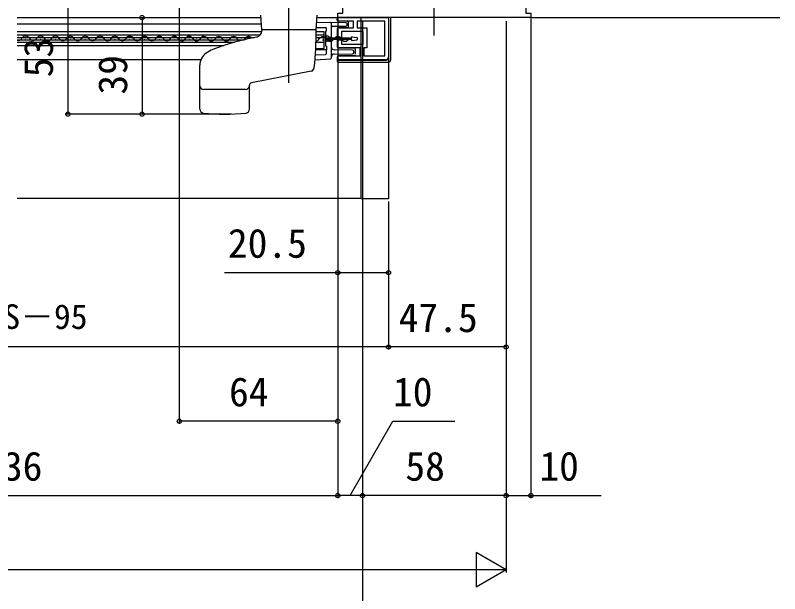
# Model space of a CAD drawing. Units: millimetres, scale not verified. Extents: x -700 to 700, y -1044 to 1038.
# Drawn here: x -95.7 to 213, y -816.2 to -582.7 of the extents above; entities that cross this region are included whole.
import ezdxf
from ezdxf.enums import TextEntityAlignment as Align

# ---------------------------------------------------------------- set-up
doc = ezdxf.new("R2010")
doc.units = ezdxf.units.MM
doc.header["$LTSCALE"] = 6
for name, color, linetype in [('0-2_YKK_11', 7, 'Continuous'), ('0-4_YKK_12', 2, 'Continuous'), ('0-5_YKK_13', 4, 'Continuous'), ('0-7_YKK_D', 6, 'Continuous')]:
    doc.layers.add(name, color=color, linetype=linetype)
doc.styles.add('ＭＳ ゴシック', font='')
doc.styles.get('ＭＳ ゴシック').set_extended_font_data('MS Gothic')

msp = doc.modelspace()

# ---------------------------------------------------------------- linework, layer by layer
at = {"layer": '0-2_YKK_11'}
for points in [[(107.198, -573.6), (110.498, -573.6), (110.498, -581.8), (112.498, -581.8), (112.498, -583.6), (73.498, -583.6), (34.498, -583.6), (34.498, -581.8), (36.498, -581.8), (36.498, -573.6), (39.798, -573.6)], [(34.498, -583.6), (54.998, -583.6), (54.998, -599.6)], [(53.998, -600.6), (34.498, -600.6), (34.498, -599.1), (43.498, -599.1), (43.498, -595.8), (34.498, -595.8), (34.498, -592.55), (35.998, -592.55), (35.998, -594.3), (44.798, -594.3), (44.798, -589.2), (35.998, -589.2), (35.998, -591.65), (34.498, -591.65), (34.498, -587.7), (40.898, -587.7), (40.898, -585.1), (34.498, -585.1), (34.498, -583.6)]]:
    msp.add_lwpolyline(points, dxfattribs=at)
msp.add_lwpolyline([(53.498, -599.1), (53.498, -585.1), (42.398, -585.1), (42.398, -587.7), (46.298, -587.7), (46.298, -595.8), (44.998, -595.8), (44.998, -599.1)], close=True, dxfattribs=at)
msp.add_arc((53.998, -599.6), 1, 270.00001, 359.99999, dxfattribs=at)
at = {"layer": '0-4_YKK_12'}
for p, q in [((14.801, -598.975), (14.801, -476.151)), ((73.498, -590.848), (73.498, -497.212)), ((-95.005, -583.6), (3.451, -583.6)), ((-95.001, -586.07), (3.624, -586.07)), ((26.151, -583.6), (34.998, -583.6)), ((112.065, -583.595), (212.996, -583.625)), ((-95.001, -589.27), (3.787, -589.27)), ((3.774, -589.37), (-95.001, -589.37)), ((28.998, -589.37), (25.799, -589.37)), ((28.998, -596.07), (28.998, -589.37)), ((-95.001, -590.57), (3.249, -590.57)), ((-95.001, -591.62), (0.925, -591.62)), ((-95.001, -592.52), (-3.203, -592.52)), ((-94.63, -591.562), (-94.43, -591.563)), ((-91.632, -592.33), (-91.432, -592.33)), ((-88.63, -591.577), (-88.43, -591.577)), ((-85.632, -592.344), (-85.432, -592.345)), ((-82.631, -591.591), (-82.431, -591.592)), ((-79.632, -592.359), (-79.432, -592.359)), ((-76.631, -591.606), (-76.431, -591.606)), ((-73.632, -592.373), (-73.432, -592.373)), ((-70.631, -591.62), (-70.431, -591.621)), ((-67.632, -592.387), (-67.432, -592.388)), ((-64.631, -591.635), (-64.431, -591.635)), ((-61.632, -592.402), (-61.432, -592.402)), ((-58.631, -591.649), (-58.431, -591.65)), ((-55.632, -592.416), (-55.432, -592.417)), ((-52.631, -591.663), (-52.431, -591.664)), ((-49.632, -592.431), (-49.432, -592.431)), ((-46.631, -591.678), (-46.431, -591.678)), ((-43.632, -592.445), (-43.432, -592.446)), ((-40.631, -591.692), (-40.431, -591.693)), ((-37.632, -592.46), (-37.432, -592.46)), ((-34.631, -591.707), (-34.431, -591.707)), ((-31.632, -592.474), (-31.432, -592.474)), ((-28.631, -591.721), (-28.431, -591.722)), ((-25.633, -592.488), (-25.433, -592.489)), ((-22.631, -591.736), (-22.431, -591.736)), ((-19.633, -592.503), (-19.433, -592.503)), ((-16.631, -591.75), (-16.431, -591.751)), ((-13.633, -592.517), (-13.433, -592.518)), ((-10.631, -591.765), (-10.431, -591.765)), ((-7.633, -592.532), (-7.433, -592.532)), ((-4.631, -591.779), (-4.431, -591.779)), ((25.771, -591.62), (28.998, -591.62)), ((25.788, -590.57), (28.998, -590.57)), ((28.367, -592.618), (28.567, -592.619)), ((31.369, -591.866), (31.569, -591.866)), ((34.367, -592.633), (34.567, -592.633)), ((37.369, -591.88), (37.569, -591.88)), ((-95.001, -593.57), (-7.207, -593.57)), ((-95.001, -594.87), (-11.422, -594.87)), ((25.719, -593.57), (28.998, -593.57)), ((25.615, -596.07), (28.998, -596.07)), ((-95.001, -600.57), (-20.747, -600.57)), ((43.998, -656.6), (-95.001, -656.6))]:
    msp.add_line(p, q, dxfattribs=at)
for centre, start, end in [((-94.529, -591.104), 254.05589, 330.65963), ((-91.533, -592.788), 29.06471, 150.65963), ((-88.529, -591.119), 209.06471, 330.65963), ((-85.533, -592.803), 29.06471, 150.65963), ((-82.529, -591.133), 209.06471, 330.65963), ((-79.533, -592.817), 29.06471, 150.65963), ((-76.529, -591.148), 209.06471, 330.65963), ((-73.533, -592.832), 29.06471, 150.65963), ((-70.529, -591.162), 209.06471, 330.65963), ((-67.533, -592.846), 29.06471, 150.65963), ((-64.529, -591.176), 209.06471, 330.65963), ((-61.534, -592.86), 29.06471, 150.65963), ((-58.529, -591.191), 209.06471, 330.65963), ((-55.534, -592.875), 29.06471, 150.65963), ((-52.529, -591.205), 209.06471, 330.65963), ((-49.534, -592.889), 29.06471, 150.65963), ((-46.53, -591.22), 209.06471, 330.65963), ((-43.534, -592.904), 29.06471, 150.65963), ((-40.53, -591.234), 209.06471, 330.65963), ((-37.534, -592.918), 29.06471, 150.65963), ((-34.53, -591.249), 209.06471, 330.65963), ((-31.534, -592.933), 29.06471, 150.65963), ((-28.53, -591.263), 209.06471, 330.65963), ((-25.534, -592.947), 29.06471, 150.65963), ((-22.53, -591.277), 209.06471, 330.65963), ((-19.534, -592.962), 29.06471, 150.65963), ((-16.53, -591.292), 209.06471, 330.65963), ((-13.534, -592.976), 29.06471, 150.65963), ((-10.53, -591.306), 209.06471, 330.65963), ((-7.534, -592.99), 29.06471, 150.65963), ((-4.53, -591.321), 209.06471, 253.83902), ((-4.53, -591.321), 314.31737, 330.65963), ((-1.534, -593.005), 41.84852, 150.65963), ((25.47, -591.393), 278.81735, 330.65963), ((28.466, -593.077), 29.06471, 150.65963), ((31.47, -591.407), 209.06471, 330.65963), ((34.466, -593.091), 29.06471, 150.65963), ((37.47, -591.422), 209.06471, 330.65963)]:
    msp.add_arc(centre, 1.718, start, end, dxfattribs=at)
at = {"layer": '0-5_YKK_13'}
for p, q in [((14.801, -609.974), (14.801, -554.6)), ((25.801, -588.6), (26.22, -582.6)), ((37.803, -585.675), (31.503, -585.62)), ((31.998, -590.234), (31.998, -586.12)), ((34.298, -584.6), (34.298, -584.1)), ((38.398, -585.1), (34.798, -585.1)), ((38.298, -586.569), (38.298, -586.175)), ((38.898, -587.2), (38.898, -585.6)), ((55.098, -599.8), (55.098, -583.6)), ((3.801, -588.6), (3.801, -589.003)), ((25.801, -588.6), (3.801, -588.6)), ((25.869, -587.62), (29.498, -587.62)), ((29.498, -589.412), (29.498, -594.821)), ((29.998, -588.82), (29.998, -588.12)), ((32.494, -587.116), (37.803, -587.069)), ((34.298, -588.2), (34.298, -595.3)), ((38.398, -587.7), (34.798, -587.7)), ((29.626, -590.234), (29.591, -590.62)), ((40.002, -591.9), (30.002, -591.9)), ((30.02, -591.12), (30.091, -591.12)), ((30.091, -591.12), (30.091, -591.12)), ((30.498, -591.12), (30.091, -591.12)), ((30.998, -591.62), (30.998, -591.644)), ((31.498, -591.644), (30.998, -591.644)), ((30.998, -591.644), (30.998, -591.9)), ((30.998, -592.3), (30.998, -592.596)), ((30.998, -592.596), (30.998, -592.62)), ((30.998, -592.596), (31.498, -592.596)), ((31.498, -591.644), (31.498, -591.9)), ((31.498, -592.3), (31.498, -592.596)), ((31.998, -591.146), (31.998, -590.234)), ((31.998, -591.942), (31.998, -591.146)), ((40.002, -592.505), (40.002, -591.695)), ((40.344, -591.398), (42.244, -591.665)), ((40.344, -592.802), (42.244, -592.535)), ((42.502, -592.238), (42.502, -591.962)), ((30.091, -593.12), (30.02, -593.12)), ((30.065, -596.753), (30.065, -595.42)), ((31.998, -594.006), (31.998, -593.094)), ((31.998, -599.79), (31.998, -594.006)), ((34.798, -595.8), (41.098, -595.8)), ((25.461, -598.689), (29.527, -598.476)), ((25.595, -596.453), (29.766, -596.453)), ((30.001, -596.817), (30.065, -596.753)), ((30.001, -597.976), (30.001, -596.817)), ((40.503, -596.694), (32.99, -596.629)), ((32.99, -598.311), (40.503, -598.246)), ((40.998, -597.746), (40.998, -597.194)), ((41.598, -596.4), (41.598, -598.4)), ((25.319, -600.615), (31.524, -600.29)), ((34.298, -599.6), (34.298, -601.1)), ((34.298, -600.8), (54.098, -600.8)), ((41.098, -599.1), (34.798, -599.1)), ((34.798, -601.6), (54.898, -601.6)), ((-21.199, -620.638), (-21.199, -602.855)), ((23.815, -605.213), (-0.391, -609.942)), ((-1.199, -620.638), (-1.199, -610.924)), ((-2.699, -612.6), (-19.699, -612.6))]:
    msp.add_line(p, q, dxfattribs=at)
for points in [[(25.801, -588.6), (3.801, -588.6), (3.381, -582.6)], [(31.503, -585.62), (31.498, -585.62), (26.006, -585.668)], [(55.898, -600.6), (55.898, -583.6), (34.798, -583.6)], [(30.002, -591.9), (30.002, -592.3), (40.002, -592.3)], [(31.998, -593.094), (31.998, -592.297), (31.998, -591.942)], [(30.498, -593.12), (30.091, -593.12), (30.091, -593.12)]]:
    msp.add_lwpolyline(points, dxfattribs=at)
msp.add_lwpolyline([(43.998, -583.6), (54.998, -583.6), (54.998, -656.8), (43.998, -656.8)], close=True, dxfattribs=at)
for centre, radius, start, end in [((31.498, -586.12), 0.5, 0, 89.5), ((34.798, -584.1), 0.5, 90, 180), ((34.798, -584.6), 0.5, 180, 270), ((37.798, -586.175), 0.5, 0, 89.5), ((37.798, -586.569), 0.5, 270.5, 0), ((38.398, -585.6), 0.5, 0, 90), ((1.301, -589.003), 2.5, 280.59956, 0), ((-124.199, -588.6), 150, 354.14801, 0), ((32.498, -587.616), 0.5, 90.5, 180), ((34.798, -588.2), 0.5, 90, 180), ((38.398, -587.2), 0.5, 270, 0), ((20.155, -689.754), 100, 100.59956, 111.12437), ((30.498, -591.62), 0.5, 0, 90), ((30.498, -592.62), 0.5, 270, 0), ((31.499, -591.145), 0.499, 269.86814, 359.86749), ((31.499, -593.095), 0.499, 0.13256, 90.13181), ((40.302, -591.695), 0.3, 82, 180), ((40.302, -592.505), 0.3, 180, 278), ((42.202, -591.962), 0.3, 0, 82), ((42.202, -592.238), 0.3, 278, 0), ((30.02, -593.62), 0.5, 90.00106, 180.00113), ((32.998, -595.629), 1, 180, 269.5), ((34.798, -595.3), 0.5, 180, 270), ((41.098, -596.3), 0.5, 0, 90), ((-15.199, -602.855), 6, 124.8499, 180), ((-11.199, -608.6), 13, 111.12437, 124.8499), ((29.501, -597.976), 0.5, 273.00166, 359.99834), ((32.998, -599.311), 1, 90.5, 180), ((40.498, -597.194), 0.5, 0, 89.5), ((40.498, -597.746), 0.5, 270.5, 0), ((41.098, -598.6), 0.5, 270, 0), ((31.498, -599.79), 0.5, 273, 0), ((34.798, -599.6), 0.5, 90, 180), ((34.798, -601.1), 0.5, 180, 270), ((54.098, -599.8), 1, 270, 0), ((54.898, -600.6), 1, 270, 0), ((23.527, -603.741), 1.5, 281.05459, 354.14801), ((-19.699, -611.1), 1.5, 180, 270), ((-2.699, -611.1), 1.5, 270, 0), ((-0.199, -610.924), 1, 101.05459, 180), ((-19.699, -620.638), 1.5, 180, 263.78381), ((-11.199, -542.6), 80, 263.78381, 276.21619), ((-2.699, -620.638), 1.5, 276.21619, 0)]:
    msp.add_arc(centre, radius, start, end, dxfattribs=at)
for centre, major_axis, ratio, start_param, end_param in [((29.498, -588.12), (-0.354, -0.354), 0.999924, 2.3562326, 3.9269527), ((29.798, -589.412), (-0.212, 0.212), 0.999924, 5.6652293, 7.0685454), ((29.698, -588.82), (-0.212, 0.212), 0.999924, 2.5236367, 3.9269527), ((30.091, -590.62), (-0.337, 0.369), 0.999579, 0.8308003, 2.4007602), ((29.798, -594.821), (-0.212, -0.212), 0.999924, 5.4978252, 7.0138864), ((29.765, -595.42), (-0.212, -0.212), 0.999924, 2.3562326, 3.8722937), ((29.765, -596.753), (-0.212, -0.212), 0.999924, 2.3562326, 3.9269527)]:
    msp.add_ellipse(centre, major_axis=major_axis, ratio=ratio, start_param=start_param, end_param=end_param, dxfattribs=at)
at = {"layer": '0-7_YKK_D'}
for p, q in [((-74.502, -569.598), (-74.504, -622.6)), ((-29.502, -569.598), (-29.502, -747.597)), ((-44.522, -583.6), (-44.524, -622.601)), ((34.496, -584.102), (34.496, -747.597)), ((34.496, -584.102), (34.496, -777.597)), ((34.496, -584.102), (34.496, -777.597)), ((44.498, -584.991), (44.498, -837.596)), ((44.498, -584.991), (44.498, -777.597)), ((44.498, -584.991), (44.498, -777.597)), ((102.498, -584.991), (102.498, -777.597)), ((102.498, -584.991), (102.5, -807.595)), ((102.498, -584.991), (102.498, -777.597)), ((112.498, -584.1), (112.498, -777.597)), ((102.497, -598.6), (102.497, -717.6)), ((34.497, -600.85), (34.496, -687.6)), ((-8.445, -622.602), (-75.504, -622.6)), ((-9.445, -622.602), (-45.524, -622.6)), ((54.996, -657.8), (54.996, -717.6)), ((54.996, -657.8), (54.996, -717.6)), ((54.996, -657.8), (54.996, -687.6)), ((54.996, -716.6), (-248.002, -716.6)), ((102.497, -716.6), (54.996, -716.6)), ((34.496, -746.597), (-29.502, -746.597)), ((-227.502, -776.597), (34.496, -776.597)), ((44.498, -776.597), (34.496, -776.597)), ((102.498, -776.597), (44.498, -776.597)), ((102.5, -806.595), (90.376, -799.595)), ((90.376, -799.595), (90.376, -813.595)), ((88.5, -806.595), (-281.5, -806.598)), ((102.5, -806.595), (78.252, -806.595)), ((102.5, -806.595), (90.376, -813.595))]:
    msp.add_line(p, q, dxfattribs=at)
for points in [[(54.996, -686.6), (34.496, -686.6), (-11.176, -686.6)], [(39.497, -776.597), (56.755, -746.597), (81.755, -746.597)], [(102.498, -776.597), (112.498, -776.597), (140.898, -776.597)]]:
    msp.add_lwpolyline(points, dxfattribs=at)
for centre in [(-44.522, -583.6), (-74.504, -622.6), (-44.524, -622.601), (34.496, -686.6), (54.996, -686.6), (54.996, -716.6), (54.996, -716.6), (102.497, -716.6), (-29.502, -746.597), (34.496, -746.597), (34.496, -776.597), (34.496, -776.597), (44.498, -776.597), (44.498, -776.597), (102.498, -776.597), (102.498, -776.597), (112.498, -776.597)]:
    msp.add_circle(centre, 0.85, dxfattribs=at)

# ---------------------------------------------------------------- texts
at = {"layer": '0-7_YKK_D', "style": 'ＭＳ ゴシック'}
for s, p in [('53', (-77.003, -607.735)), ('39', (-47.023, -614.691))]:
    msp.add_text(s, height=11.73, rotation=89.998, dxfattribs=at).set_placement(p, align=Align.BOTTOM_LEFT)
for s, height, p in [('20.5', 11.73, (-9.858, -684.1)), ('網戸出来幅＝WS－95', 9.971, (-188.882, -712.323)), ('47.5', 11.73, (59.11, -714.1)), ('64', 11.73, (-9.412, -744.097)), ('10', 11.73, (56.8, -744.097)), ('WS－136', 11.73, (-140.685, -774.097)), ('58', 11.73, (61.816, -774.097)), ('10', 11.73, (115.944, -774.097))]:
    msp.add_text(s, height=height, dxfattribs=at).set_placement(p, align=Align.BOTTOM_LEFT)

doc.saveas('drawing.dxf')
